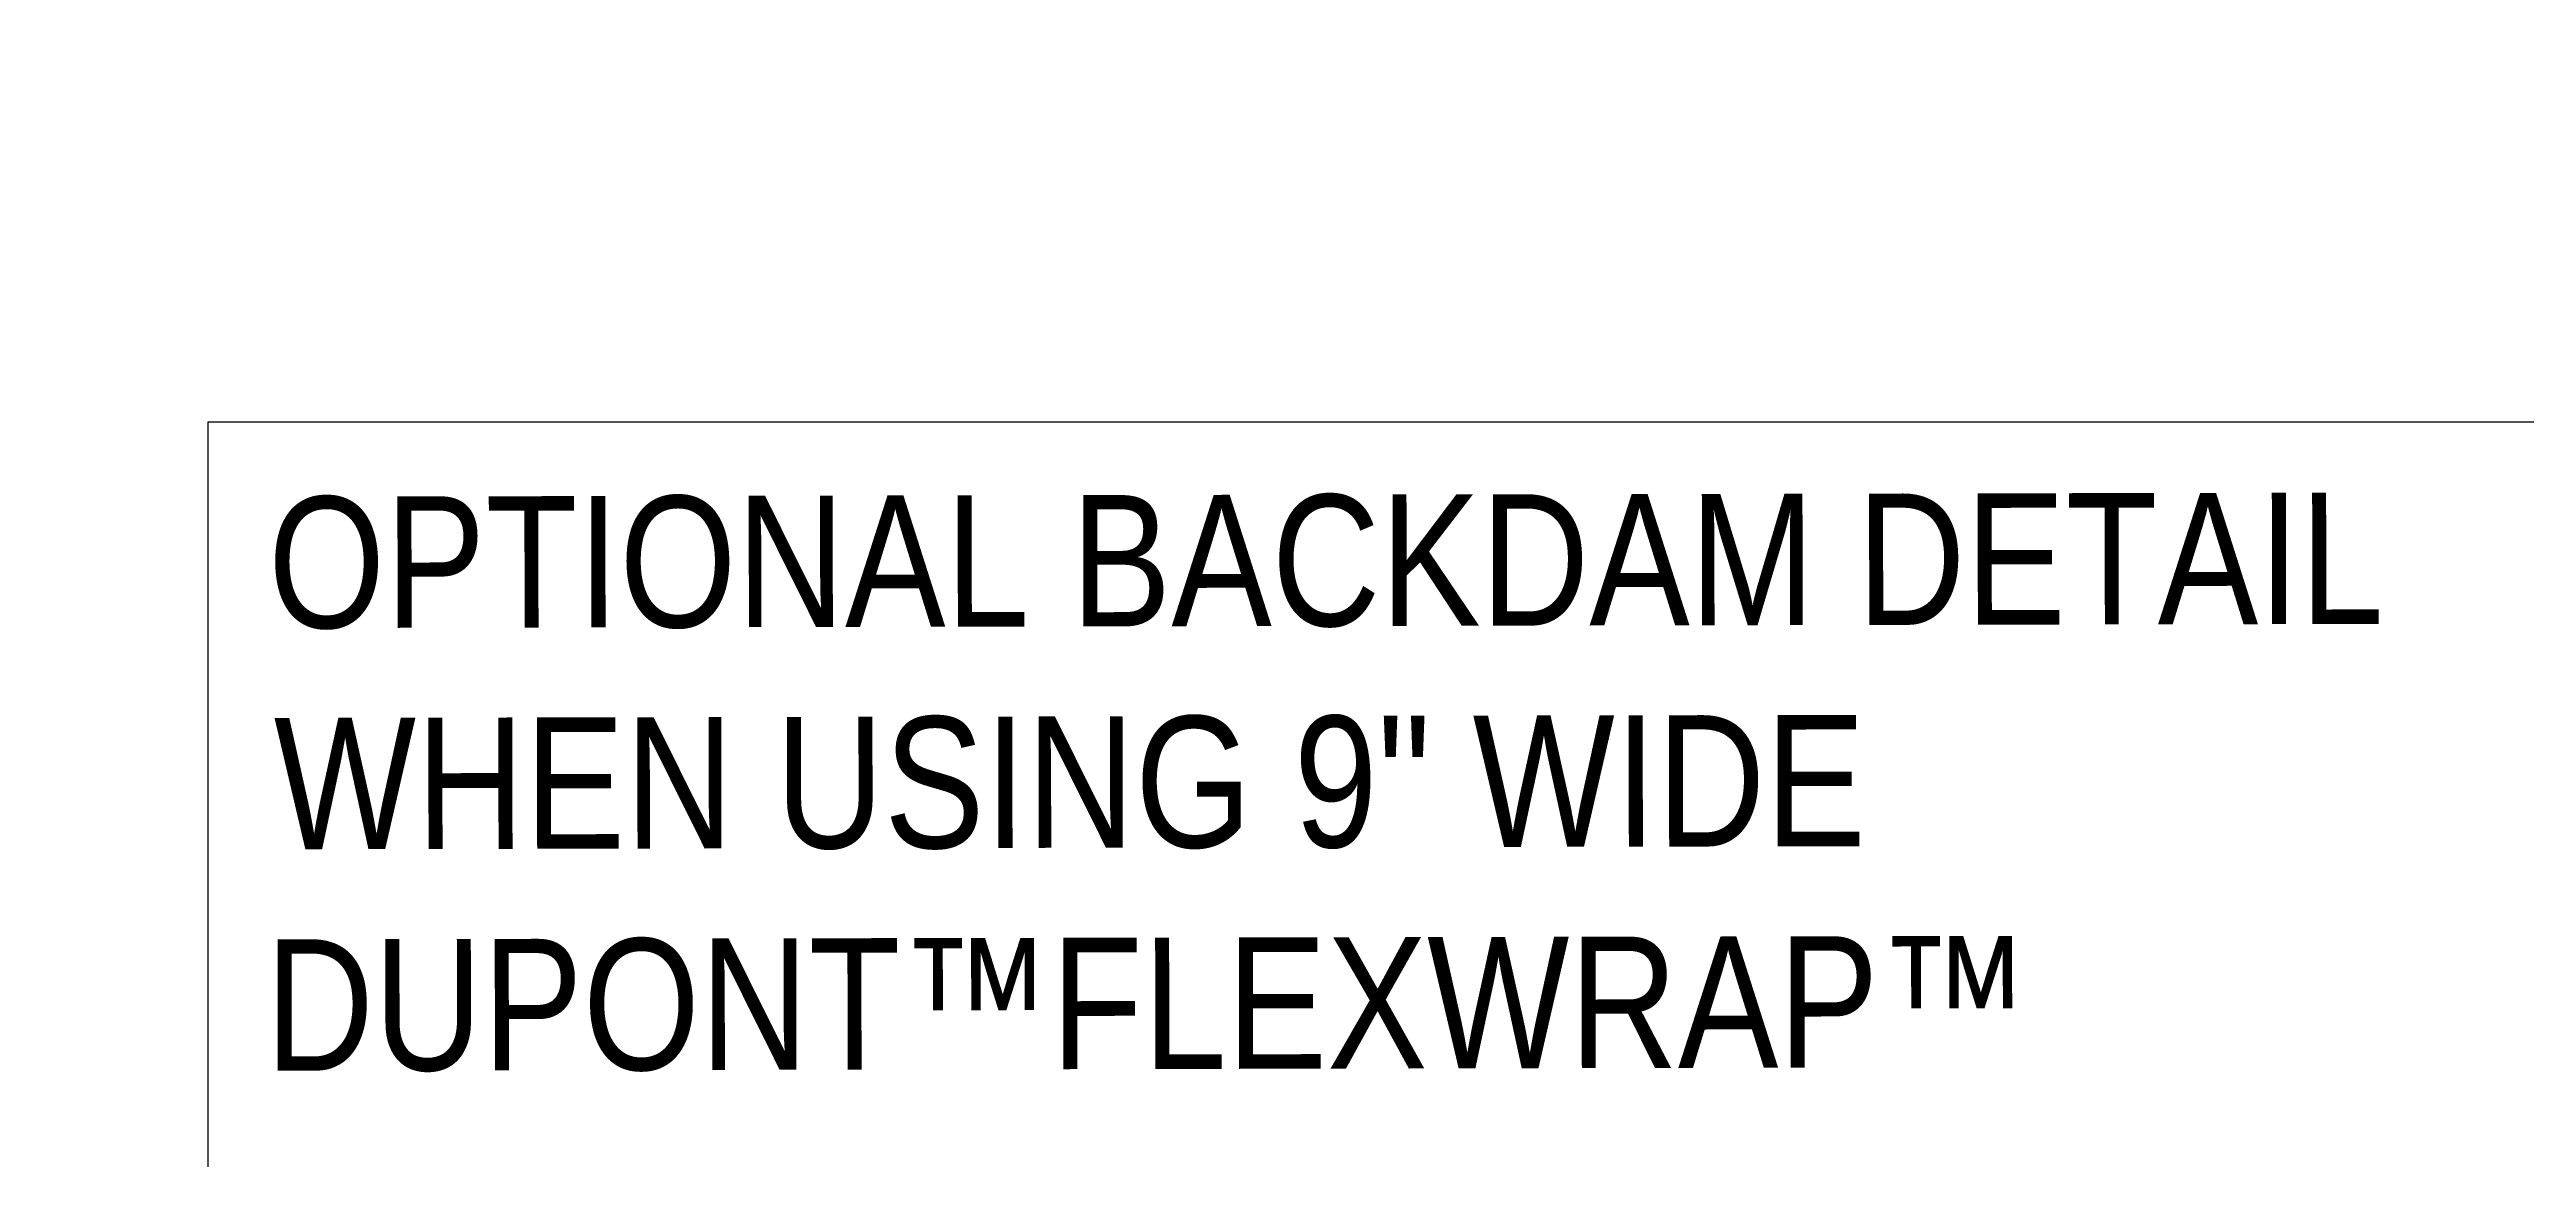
# Model space of a CAD drawing. Extents: x -1140 to 5605, y -816 to 2382.
# Drawn here: x -605.7 to -435.9, y 384.9 to 460.9 of the extents above; entities that cross this region are included whole.
import ezdxf

# ---------------------------------------------------------------- set-up
doc = ezdxf.new("R2010")
doc.units = 0
doc.header["$MEASUREMENT"] = 0
for name, color, linetype, lineweight in [('.ATI-TEXT', 7, 'Continuous', 0), ('G-ANNO-TTLB', 7, 'Continuous', 0), ('TYVEK', 7, 'Continuous', 0)]:
    doc.layers.add(name, color=color, linetype=linetype, lineweight=lineweight)

# ---------------------------------------------------------------- blocks, each defined once
blk = doc.blocks.new('Block_341')
at = {"layer": '.ATI-TEXT', "char_height": 0.2, "attachment_point": 7, "rotation": 0.1123}
for s, insert in [('\\C18;\\c0;\\FArial Narrow|b0|i0|c1;\\H9.002643;\\W0.999992;OPTIONAL BACKDAM DETAIL', (-590.67, 421.14)), ('\\C18;\\c0;\\FArial Narrow|b0|i0|c1;\\H9.002643;\\W0.999992;WHEN USING 9" WIDE', (-590.26, 405.98)), ('\\C18;\\c0;\\FArial Narrow|b0|i0|c1;\\H9.002643;\\W0.999992;DUPONT™FLEXWRAP™', (-590.86, 390.81))]:
    blk.add_mtext(s, dxfattribs=dict(at, insert=insert))

msp = doc.modelspace()

# ---------------------------------------------------------------- hatches: boundary and pattern name
at = {"layer": 'G-ANNO-TTLB', "true_color": 0xff00ff, "transparency": 33554687}
h = msp.add_hatch(color=6, dxfattribs=at)
edge = h.paths.add_edge_path()
edge.add_spline(control_points=[(1815.43, -731.7), (1815.43, -731.7), (-1114.08, -731.7), (-1114.08, -731.7), (-1114.08, -731.7), (-1114.08, 1725.3), (-1114.08, 1725.3), (-1114.08, 1725.3), (1815.43, 1725.3), (1815.43, 1725.3), (1815.43, 1725.3), (1815.43, -731.7), (1815.43, -731.7)], knot_values=[0, 0, 0, 0, 1, 1, 1, 2, 2, 2, 3, 3, 3, 4, 4, 4, 4], degree=3, periodic=0)
edge = h.paths.add_edge_path()
edge.add_spline(control_points=[(-1105.08, 1716.3), (-1105.08, 1716.3), (-1105.08, -722.7), (-1105.08, -722.7), (-1105.08, -722.7), (1806.43, -722.7), (1806.43, -722.7), (1806.43, -722.7), (1806.43, 1716.3), (1806.43, 1716.3), (1806.43, 1716.3), (-1105.08, 1716.3), (-1105.08, 1716.3)], knot_values=[0, 0, 0, 0, 1, 1, 1, 2, 2, 2, 3, 3, 3, 4, 4, 4, 4], degree=3, periodic=0)
edge.add_line((-1105.08, 1716.3), (-1105.08, 1716.3))

# ---------------------------------------------------------------- linework, layer by layer
at = {"layer": 'G-ANNO-TTLB'}
for points in [[(1815.43, -731.7), (1815.43, -731.7), (-1114.08, -731.7), (-1114.08, -731.7), (-1114.08, -731.7), (-1114.08, 1725.3), (-1114.08, 1725.3), (-1114.08, 1725.3), (1815.43, 1725.3), (1815.43, 1725.3), (1815.43, 1725.3), (1815.43, -731.7), (1815.43, -731.7)], [(-1105.08, 1716.3), (-1105.08, 1716.3), (-1105.08, -722.7), (-1105.08, -722.7), (-1105.08, -722.7), (1806.43, -722.7), (1806.43, -722.7), (1806.43, -722.7), (1806.43, 1716.3), (1806.43, 1716.3), (1806.43, 1716.3), (-1105.08, 1716.3), (-1105.08, 1716.3)]]:
    msp.add_open_spline(points, degree=3, knots=[0, 0, 0, 0, 1, 1, 1, 2, 2, 2, 3, 3, 3, 4, 4, 4, 4], dxfattribs=at)
at = {"layer": 'TYVEK', "color": 18, "lineweight": 25, "true_color": 0x000000}
msp.add_lwpolyline([(-594.79, 435.4), (-409.95, 435.4), (-409.95, 283.08), (-594.79, 283.08)], close=True, dxfattribs=at)

# ---------------------------------------------------------------- block references
at = {"layer": '.ATI-TEXT'}
msp.add_blockref('Block_341', (0, 0), dxfattribs=at)

doc.saveas('drawing.dxf')
